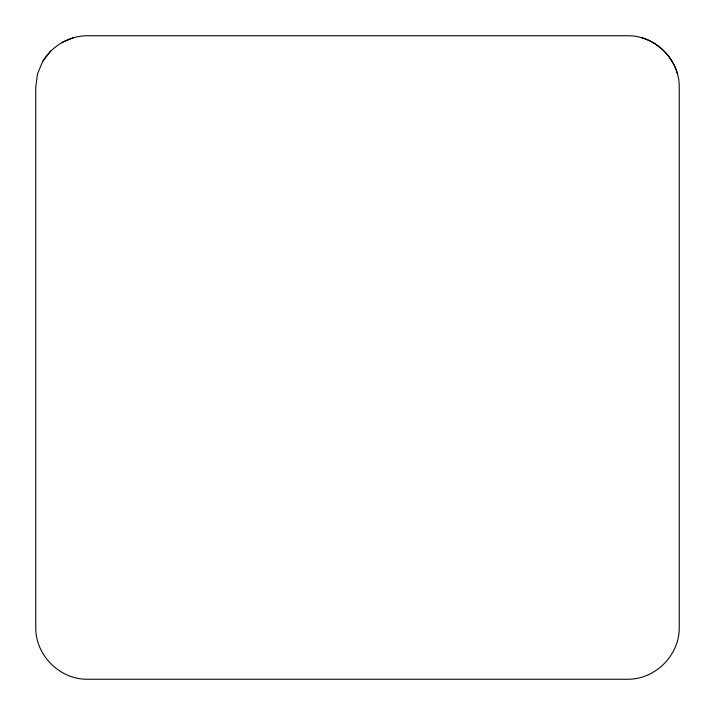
<?xml version="1.0" encoding="UTF-8"?>
<svg xmlns="http://www.w3.org/2000/svg" width="715" height="715" viewBox="0 0 715 715"><rect width="100%" height="100%" fill="white"/><g stroke="black" fill="none" stroke-linecap="round" stroke-linejoin="round"><path stroke-width="1.07" d="M42.65 61.49L37.502 73.904L35.75 87.23L35.75 627.77C35.58 655.324 59.676 679.42 87.23 679.25L627.77 679.25C655.324 679.42 679.42 655.324 679.25 627.77L679.25 87.23C679.607 59.694 655.306 35.393 627.77 35.75L87.23 35.75C69.069 35.875 51.954 45.983 42.65 61.49L50.828 50.828M61.49 42.65L73.904 37.502M641.096 37.502C658.524 42.489 672.511 56.476 677.498 73.904"/></g></svg>
